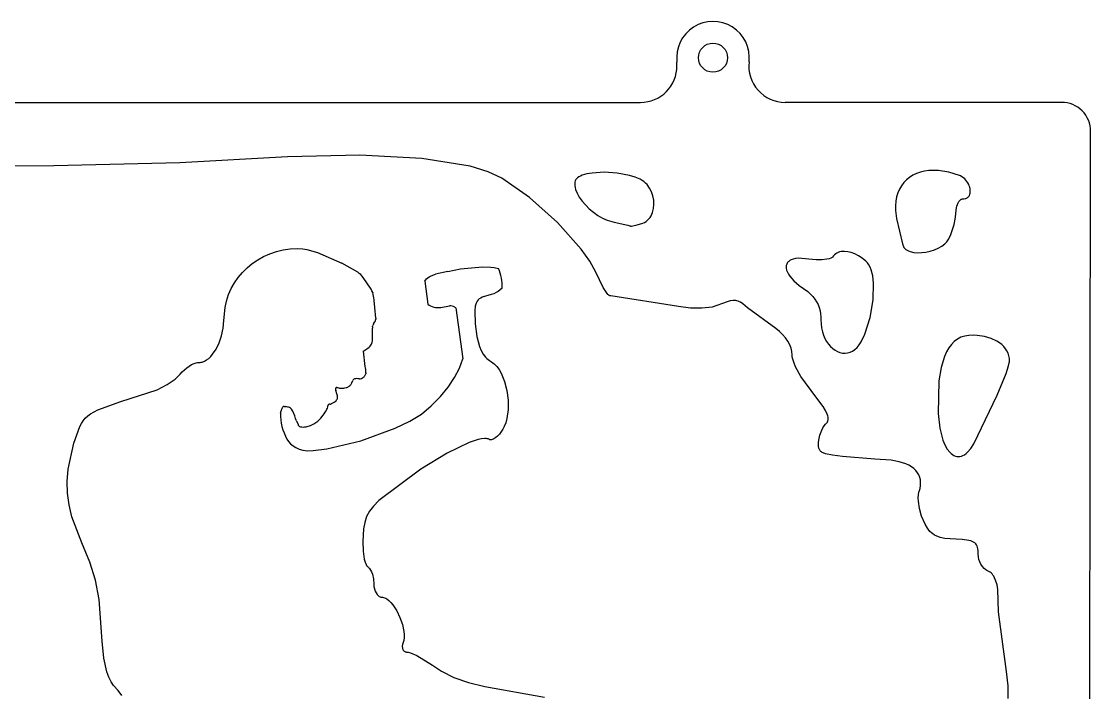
# Model space of a CAD drawing. Extents: x 0.2 to 26.6, y 0.1 to 23.9.
# Drawn here: x 13.34 to 26.59, y 15.56 to 23.88 of the extents above; entities that cross this region are included whole.
import ezdxf

# ---------------------------------------------------------------- set-up
doc = ezdxf.new("R2010")
doc.units = 0

msp = doc.modelspace()

# ---------------------------------------------------------------- linework, layer by layer
at = {"layer": 'Default', "color": 7, "linetype": 'CONTINUOUS'}
for p, q in [((21.460496, 23.328008), (21.460177, 23.374518)), ((5.807371, 22.874917), (21.010507, 22.874917)), ((26.227355, 22.874917), (22.80098, 22.874917)), ((26.563876, 0.504948), (26.587355, 22.514533)), ((18.622042, 20.779095), (18.467713, 20.744969)), ((18.333758, 20.656522), (18.371405, 20.374166)), ((18.533174, 20.33387), (18.643078, 20.354526)), ((18.717926, 20.329197), (18.806436, 19.695463))]:
    msp.add_line(p, q, dxfattribs=at)
msp.add_circle((21.906944, 23.42836), 0.18, dxfattribs=at)
for centre, radius, start, end in [((21.906944, 23.42836), 0.45, 353.400061, 546.871751), ((21.010507, 23.324917), 0.45, 270, 360.393581), ((22.80098, 23.324917), 0.45, 173.400061, 270), ((21.906944, 23.42836), 0.45, 353.400061, 360), ((21.906944, 23.42836), 0.45, 353.400061, 360), ((26.227355, 22.514917), 0.36, 359.938879, 450), ((18.80791, 20.60545), 0.486184, 356.123991, 385.556619), ((17.404229, 20.594745), 0.2, 33.760225, 60.061037), ((17.502511, 20.447712), 0.2, 6.849582, 33.760225), ((18.496232, 20.530429), 0.2, 231.381225, 280.644049), ((17.158271, 19.004945), 0.611615, 178.178894, 209.730737)]:
    msp.add_arc(centre, radius, start, end, dxfattribs=at)
at = {"layer": 'flat face', "color": 7, "linetype": 'CONTINUOUS'}
for p, q in [((17.668785, 20.558856), (17.570503, 20.705888)), ((17.695252, 20.519259), (17.693887, 20.521301)), ((17.695281, 20.519216), (17.695252, 20.519259)), ((17.726049, 20.233799), (17.719659, 20.300025)), ((17.701288, 20.127992), (17.716738, 20.153155)), ((17.727828, 20.212026), (17.726049, 20.233799)), ((17.727525, 20.200481), (17.726955, 20.187514)), ((17.727525, 20.200481), (17.727828, 20.212026)), ((17.687615, 19.976166), (17.685837, 20.076806)), ((17.688083, 20.094327), (17.688344, 20.095804)), ((17.688344, 20.095804), (17.691985, 20.107863)), ((17.577289, 19.792945), (17.577304, 19.792955)), ((17.5773, 19.792845), (17.577289, 19.792945)), ((17.598041, 19.602156), (17.5773, 19.792845)), ((17.577304, 19.792955), (17.577999, 19.793442)), ((17.577999, 19.793442), (17.629586, 19.829511)), ((17.629586, 19.829511), (17.645424, 19.841993)), ((17.604394, 19.522321), (17.603367, 19.511171)), ((17.43211, 19.399749), (17.443575, 19.428336)), ((17.527333, 19.448769), (17.505429, 19.449787)), ((17.527333, 19.448769), (17.535305, 19.449544)), ((17.246802, 19.262267), (17.231304, 19.304803)), ((17.245222, 19.342384), (17.252083, 19.341551)), ((17.252083, 19.341551), (17.264074, 19.337547)), ((16.577342, 19.099845), (16.581208, 19.103088)), ((16.590921, 19.106005), (16.594637, 19.106311)), ((16.594637, 19.106311), (16.614284, 19.103266)), ((17.131568, 19.100005), (17.13427, 19.114446)), ((17.159238, 19.134397), (17.164939, 19.135515)), ((17.164939, 19.135515), (17.179574, 19.140837)), ((16.546965, 19.024382), (16.552947, 19.050436)), ((17.046788, 18.960439), (17.075427, 18.996995)), ((16.745687, 18.928872), (16.76556, 18.881011)), ((16.84415, 18.851317), (16.865085, 18.854693)), ((16.917036, 18.870806), (16.961338, 18.892081)), ((16.984014, 18.906548), (17.009455, 18.924164))]:
    msp.add_line(p, q, dxfattribs=at)
for centre, radius, start, end in [((10.366039, 19.590475), 7.387773, 5.511404, 6.849582), ((17.679747, 20.178438), 0.044806, 325.647074, 342.659908), ((17.6206, 20.196906), 0.106769, 342.659908, 354.953196), ((17.805691, 20.070347), 0.120028, 168.475553, 176.915338), ((17.798551, 20.070822), 0.11282, 149.553549, 160.833456), ((17.583665, 19.923171), 0.102491, 324.416329, 357.37431), ((17.307781, 19.957615), 0.380287, 354.092604, 362.796072), ((17.591779, 19.917366), 0.092515, 305.440784, 324.416329), ((17.559253, 19.512402), 0.043761, 313.235685, 331.457584), ((17.549019, 19.516179), 0.054578, 333.107781, 354.735727), ((16.986466, 19.513316), 0.617994, 0.834927, 8.265225), ((17.320493, 19.477846), 0.144634, 285.478691, 303.199433), ((17.341297, 19.432073), 0.095249, 307.809461, 317.769921), ((17.275113, 19.477892), 0.175369, 321.220572, 333.538522), ((17.478765, 19.412386), 0.038636, 129.182921, 155.617378), ((17.477061, 19.412135), 0.037783, 93.489091, 126.937828), ((17.489617, 19.206188), 0.244112, 86.286223, 93.489091), ((17.519224, 19.534054), 0.086027, 280.773346, 300.020152), ((17.499541, 19.568119), 0.12537, 300.020152, 315.675129), ((17.256672, 19.323456), 0.027722, 160.989222, 179.955768), ((17.303754, 19.32342), 0.074804, 179.955768, 194.411433), ((17.244757, 19.327562), 0.01512, 128.068839, 160.989222), ((17.244591, 19.326629), 0.015767, 87.708622, 125.505112), ((17.152747, 19.225763), 0.10089, 6.179661, 21.211882), ((17.178618, 19.225401), 0.075274, 337.282646, 368.574137), ((17.302173, 19.422983), 0.093546, 245.966448, 255.968495), ((17.3009, 19.439423), 0.109311, 258.705992, 272.720956), ((17.3027, 19.527028), 0.196822, 270.986784, 286.649742), ((16.697681, 19.015163), 0.147695, 150.785844, 159.630207), ((16.61747, 19.063329), 0.054255, 137.697756, 153.839608), ((16.591357, 19.086928), 0.019082, 91.310255, 122.132118), ((16.595209, 18.952306), 0.15216, 65.57882, 82.798281), ((16.620428, 19.016158), 0.083665, 43.232282, 63.224861), ((16.986819, 19.137396), 0.1495, 334.181283, 345.516073), ((17.156923, 19.110207), 0.023046, 151.353108, 169.399328), ((17.155137, 19.111807), 0.020718, 125.9743, 152.868793), ((17.162756, 19.098919), 0.035653, 95.66328, 123.716505), ((17.067789, 19.393607), 0.276385, 293.856804, 301.560832), ((17.13977, 19.269818), 0.133276, 303.047245, 315.80741), ((17.181818, 19.225857), 0.072518, 317.554177, 335.973574), ((16.67199, 19.013437), 0.12466, 154.770654, 162.734676), ((16.613627, 19.009764), 0.092999, 23.078106, 43.232282), ((9.40425, 16.087413), 7.87214, 21.158627, 22.077345), ((16.964928, 19.02031), 0.101417, 311.000435, 323.818676), ((16.776524, 19.231167), 0.37971, 321.923558, 335.264581), ((16.811539, 18.895356), 0.048165, 197.32689, 211.300276), ((16.799862, 18.889785), 0.035317, 213.420953, 241.156851), ((16.814398, 18.916179), 0.065449, 241.156851, 265.575053), ((16.825153, 18.992759), 0.142712, 263.641879, 277.649518), ((16.568109, 19.904031), 1.090552, 285.802174, 288.660137), ((16.887113, 19.033427), 0.15965, 297.705109, 307.369908), ((16.828289, 19.149701), 0.289289, 308.773589, 314.614031)]:
    msp.add_arc(centre, radius, start, end, dxfattribs=at)
at = {"layer": 'Layer 1', "color": 7, "linetype": 'CONTINUOUS'}
for p, q in [((16.632443, 22.198756), (15.299235, 22.125363)), ((17.530075, 22.218313), (16.632443, 22.198756)), ((18.296942, 22.179044), (17.530075, 22.218313)), ((18.895507, 22.083556), (18.296942, 22.179044)), ((13.736045, 22.087883), (11.918076, 22.07306)), ((15.299235, 22.125363), (13.736045, 22.087883)), ((19.119945, 22.015544), (18.895507, 22.083556)), ((19.290652, 21.934299), (19.119945, 22.015544)), ((20.407989, 21.998728), (20.342996, 21.987368)), ((20.557488, 22.00749), (20.407989, 21.998728)), ((20.718433, 21.997519), (20.557488, 22.00749)), ((24.477362, 22.009958), (24.42896, 21.992813)), ((24.528986, 22.02241), (24.477362, 22.009958)), ((24.583622, 22.030032), (24.528986, 22.02241)), ((24.7011, 22.030232), (24.583622, 22.030032)), ((24.828127, 22.00946), (24.7011, 22.030232)), ((24.963037, 21.966616), (24.828127, 22.00946)), ((19.631215, 21.695486), (19.290652, 21.934299)), ((20.195514, 21.883622), (20.193386, 21.863225)), ((20.200587, 21.902786), (20.195514, 21.883622)), ((20.204046, 21.911273), (20.200587, 21.902786)), ((20.208146, 21.918572), (20.204046, 21.911273)), ((20.213279, 21.925586), (20.208146, 21.918572)), ((20.21941, 21.932314), (20.213279, 21.925586)), ((20.226506, 21.938755), (20.21941, 21.932314)), ((20.243455, 21.950779), (20.226506, 21.938755)), ((20.263851, 21.961654), (20.243455, 21.950779)), ((20.287422, 21.971379), (20.263851, 21.961654)), ((20.342996, 21.987368), (20.287422, 21.971379)), ((20.873333, 21.968672), (20.718433, 21.997519)), ((20.943052, 21.947125), (20.873333, 21.968672)), ((21.004701, 21.920805), (20.943052, 21.947125)), ((21.029696, 21.906906), (21.004701, 21.920805)), ((21.051365, 21.891748), (21.029696, 21.906906)), ((21.071313, 21.874604), (21.051365, 21.891748)), ((21.089532, 21.855666), (21.071313, 21.874604)), ((24.271732, 21.880047), (24.242562, 21.841497)), ((24.305165, 21.914591), (24.271732, 21.880047)), ((24.342653, 21.944992), (24.305165, 21.914591)), ((24.383987, 21.971112), (24.342653, 21.944992)), ((24.42896, 21.992813), (24.383987, 21.971112)), ((24.973349, 21.962219), (24.963037, 21.966616)), ((24.99284, 21.951845), (24.973349, 21.962219)), ((25.010787, 21.939574), (24.99284, 21.951845)), ((25.027149, 21.925655), (25.010787, 21.939574)), ((25.041887, 21.910341), (25.027149, 21.925655)), ((25.054962, 21.893881), (25.041887, 21.910341)), ((25.066332, 21.876528), (25.054962, 21.893881)), ((25.075958, 21.858531), (25.066332, 21.876528)), ((20.193386, 21.863225), (20.19407, 21.841745)), ((20.19407, 21.841745), (20.197433, 21.819331)), ((20.197433, 21.819331), (20.203343, 21.796132)), ((20.203343, 21.796132), (20.222271, 21.747972)), ((20.222271, 21.747972), (20.249792, 21.698458)), ((21.120749, 21.813187), (21.089532, 21.855666)), ((21.144956, 21.765863), (21.120749, 21.813187)), ((21.16209, 21.715247), (21.144956, 21.765863)), ((24.197847, 21.752928), (24.182718, 21.703184)), ((24.217864, 21.799078), (24.197847, 21.752928)), ((24.242562, 21.841497), (24.217864, 21.799078)), ((25.083801, 21.840141), (25.075958, 21.858531)), ((25.089821, 21.82161), (25.083801, 21.840141)), ((25.085414, 21.721503), (25.091172, 21.735614)), ((25.093977, 21.803189), (25.089821, 21.82161)), ((25.091172, 21.735614), (25.094868, 21.751089)), ((25.09623, 21.785127), (25.093977, 21.803189)), ((25.094868, 21.751089), (25.096541, 21.767677)), ((25.096541, 21.767677), (25.09623, 21.785127)), ((19.978134, 21.383562), (19.631215, 21.695486)), ((20.249792, 21.698458), (20.284845, 21.64878)), ((20.284845, 21.64878), (20.373298, 21.553697)), ((21.17209, 21.662889), (21.16209, 21.715247)), ((21.170442, 21.559155), (21.174894, 21.610341)), ((21.174894, 21.610341), (21.17209, 21.662889)), ((24.172686, 21.649983), (24.16796, 21.593464)), ((24.182718, 21.703184), (24.172686, 21.649983)), ((24.930605, 21.589368), (24.937775, 21.61046)), ((24.937775, 21.61046), (24.946319, 21.629301)), ((24.946319, 21.629301), (24.95608, 21.645591)), ((24.95608, 21.645591), (24.966902, 21.659033)), ((24.966902, 21.659033), (24.972663, 21.664593)), ((24.972663, 21.664593), (24.97863, 21.669328)), ((24.97863, 21.669328), (24.984785, 21.673201)), ((24.984785, 21.673201), (24.991109, 21.676175)), ((24.991109, 21.676175), (24.99758, 21.678213)), ((24.99758, 21.678213), (25.004181, 21.679277)), ((25.004181, 21.679277), (25.015096, 21.679483)), ((25.015096, 21.679483), (25.032911, 21.681608)), ((25.032911, 21.681608), (25.04096, 21.683715)), ((25.04096, 21.683715), (25.048443, 21.686477)), ((25.048443, 21.686477), (25.055367, 21.689862)), ((25.055367, 21.689862), (25.061734, 21.693838)), ((25.061734, 21.693838), (25.067551, 21.698376)), ((25.067551, 21.698376), (25.072823, 21.703442)), ((25.072823, 21.703442), (25.077554, 21.709007)), ((25.077554, 21.709007), (25.08175, 21.715037)), ((25.08175, 21.715037), (25.085414, 21.721503)), ((20.373298, 21.553697), (20.479135, 21.472254)), ((20.479135, 21.472254), (20.535918, 21.439625)), ((21.139518, 21.467074), (21.150021, 21.488323)), ((21.150021, 21.488323), (21.15867, 21.510882)), ((21.15867, 21.510882), (21.170442, 21.559155)), ((24.16796, 21.593464), (24.168748, 21.533764)), ((24.168748, 21.533764), (24.181519, 21.433795)), ((24.910108, 21.426206), (24.917828, 21.488046)), ((24.917828, 21.488046), (24.921006, 21.541627)), ((24.921006, 21.541627), (24.930605, 21.589368)), ((20.272886, 21.056246), (19.978134, 21.383562)), ((20.535918, 21.439625), (20.593862, 21.413979)), ((20.593862, 21.413979), (20.651905, 21.396508)), ((20.651905, 21.396508), (20.683269, 21.390054)), ((20.683269, 21.390054), (20.852707, 21.351384)), ((20.852707, 21.351384), (20.874439, 21.345008)), ((20.874439, 21.345008), (20.880978, 21.34261)), ((20.880978, 21.34261), (20.883068, 21.341632)), ((20.883068, 21.341632), (20.884342, 21.340811)), ((20.884342, 21.340811), (20.884606, 21.340634)), ((20.884606, 21.340634), (20.885236, 21.340319)), ((20.885236, 21.340319), (20.886002, 21.340056)), ((20.886002, 21.340056), (20.88793, 21.339683)), ((20.88793, 21.339683), (20.89037, 21.339511)), ((20.89037, 21.339511), (20.89671, 21.339752)), ((20.89671, 21.339752), (20.914697, 21.342439)), ((20.914697, 21.342439), (20.967607, 21.355602)), ((20.967607, 21.355602), (21.037165, 21.377957)), ((21.037165, 21.377957), (21.058946, 21.387272)), ((21.058946, 21.387272), (21.078828, 21.39906)), ((21.078828, 21.39906), (21.096818, 21.413129)), ((21.096818, 21.413129), (21.112925, 21.429283)), ((21.112925, 21.429283), (21.127156, 21.44733)), ((21.127156, 21.44733), (21.139518, 21.467074)), ((24.181519, 21.433795), (24.254793, 21.121672)), ((24.850366, 21.226493), (24.895406, 21.358901)), ((24.895406, 21.358901), (24.910108, 21.426206)), ((24.822685, 21.170687), (24.850366, 21.226493)), ((24.254793, 21.121672), (24.267028, 21.089761)), ((24.267028, 21.089761), (24.27405, 21.077231)), ((24.27405, 21.077231), (24.285088, 21.063599)), ((24.699468, 21.066581), (24.743359, 21.091504)), ((24.743359, 21.091504), (24.781083, 21.120411)), ((24.781083, 21.120411), (24.804389, 21.144554)), ((24.804389, 21.144554), (24.822685, 21.170687)), ((16.264461, 20.922928), (16.337318, 20.963214)), ((16.337318, 20.963214), (16.414428, 20.997177)), ((16.414428, 20.997177), (16.495433, 21.024487)), ((16.495433, 21.024487), (16.579974, 21.044814)), ((16.579974, 21.044814), (16.667693, 21.057828)), ((16.667693, 21.057828), (16.758229, 21.063199)), ((16.758229, 21.063199), (16.821754, 21.06119)), ((16.821754, 21.06119), (16.874966, 21.051956)), ((16.874966, 21.051956), (17.00324, 21.014002)), ((17.00324, 21.014002), (17.305115, 20.882625)), ((20.382411, 20.904852), (20.272886, 21.056246)), ((22.928762, 20.938523), (22.899869, 20.931879)), ((22.961765, 20.942307), (22.928762, 20.938523)), ((23.184996, 20.924161), (22.961765, 20.942307)), ((23.36669, 20.942001), (23.345434, 20.935072)), ((23.375528, 20.946022), (23.36669, 20.942001)), ((23.383082, 20.950404), (23.375528, 20.946022)), ((23.389287, 20.955143), (23.383082, 20.950404)), ((23.40256, 20.971934), (23.389287, 20.955143)), ((23.414699, 20.985263), (23.40256, 20.971934)), ((23.428319, 20.996731), (23.414699, 20.985263)), ((23.443309, 21.006355), (23.428319, 20.996731)), ((23.459557, 21.014153), (23.443309, 21.006355)), ((23.476954, 21.020146), (23.459557, 21.014153)), ((23.495387, 21.02435), (23.476954, 21.020146)), ((23.514746, 21.026785), (23.495387, 21.02435)), ((23.534921, 21.027469), (23.514746, 21.026785)), ((23.57727, 21.023656), (23.534921, 21.027469)), ((23.621548, 21.01306), (23.57727, 21.023656)), ((23.666867, 20.995829), (23.621548, 21.01306)), ((23.712338, 20.972109), (23.666867, 20.995829)), ((23.757075, 20.942049), (23.712338, 20.972109)), ((23.800189, 20.905795), (23.757075, 20.942049)), ((24.285088, 21.063599), (24.298496, 21.0516)), ((24.298496, 21.0516), (24.314078, 21.041201)), ((24.314078, 21.041201), (24.331638, 21.032372)), ((24.331638, 21.032372), (24.350981, 21.02508)), ((24.350981, 21.02508), (24.394234, 21.014981)), ((24.394234, 21.014981), (24.442271, 21.010649)), ((24.442271, 21.010649), (24.493528, 21.011829)), ((24.493528, 21.011829), (24.546441, 21.018267)), ((24.546441, 21.018267), (24.599445, 21.029708)), ((24.599445, 21.029708), (24.650975, 21.045898)), ((24.650975, 21.045898), (24.699468, 21.066581)), ((16.074998, 20.767431), (16.132942, 20.824707)), ((16.132942, 20.824707), (16.196216, 20.876649)), ((16.196216, 20.876649), (16.264461, 20.922928)), ((17.504044, 20.768056), (17.305115, 20.882625)), ((18.622042, 20.779095), (18.779145, 20.811367)), ((18.779145, 20.811367), (19.049579, 20.835676)), ((19.049579, 20.835676), (19.155301, 20.832323)), ((19.155301, 20.832323), (19.196928, 20.827033)), ((19.196928, 20.827033), (19.246526, 20.815192)), ((20.456948, 20.771255), (20.382411, 20.904852)), ((22.814228, 20.841558), (22.813981, 20.830822)), ((22.813981, 20.830822), (22.814808, 20.819692)), ((22.815547, 20.851879), (22.814228, 20.841558)), ((22.814808, 20.819692), (22.819698, 20.796336)), ((22.817934, 20.861763), (22.815547, 20.851879)), ((22.821386, 20.871189), (22.817934, 20.861763)), ((22.8259, 20.880135), (22.821386, 20.871189)), ((22.831473, 20.888581), (22.8259, 20.880135)), ((22.838102, 20.896504), (22.831473, 20.888581)), ((22.845783, 20.903884), (22.838102, 20.896504)), ((22.854514, 20.910699), (22.845783, 20.903884)), ((22.864291, 20.916927), (22.854514, 20.910699)), ((22.875111, 20.922547), (22.864291, 20.916927)), ((22.899869, 20.931879), (22.875111, 20.922547)), ((23.257856, 20.923589), (23.184996, 20.924161)), ((23.319852, 20.929661), (23.257856, 20.923589)), ((23.345434, 20.935072), (23.319852, 20.929661)), ((23.820486, 20.885477), (23.800189, 20.905795)), ((23.838252, 20.861531), (23.820486, 20.885477)), ((23.853712, 20.832936), (23.838252, 20.861531)), ((23.866892, 20.800067), (23.853712, 20.832936)), ((15.976533, 20.6382), (16.022742, 20.705152)), ((16.022742, 20.705152), (16.074998, 20.767431)), ((18.343268, 20.671848), (18.35643, 20.687322)), ((18.35643, 20.687322), (18.372323, 20.701262)), ((18.372323, 20.701262), (18.391173, 20.713834)), ((18.391173, 20.713834), (18.413204, 20.7252)), ((18.413204, 20.7252), (18.467713, 20.744969)), ((20.547747, 20.578738), (20.456948, 20.771255)), ((22.819698, 20.796336), (22.828923, 20.771662)), ((22.828923, 20.771662), (22.842509, 20.74584)), ((22.842509, 20.74584), (22.86048, 20.719041)), ((22.86048, 20.719041), (22.909678, 20.663199)), ((23.886516, 20.723019), (23.866892, 20.800067)), ((23.89734, 20.633407), (23.886516, 20.723019)), ((15.903692, 20.491594), (15.93673, 20.566904)), ((15.93673, 20.566904), (15.976533, 20.6382)), ((18.333758, 20.656522), (18.343268, 20.671848)), ((19.269037, 20.549668), (19.245687, 20.532145)), ((19.292982, 20.572586), (19.269037, 20.549668)), ((20.587194, 20.516091), (20.547747, 20.578738)), ((22.909678, 20.663199), (22.976719, 20.605506)), ((22.976719, 20.605506), (23.081085, 20.530213)), ((23.893434, 20.428563), (23.89734, 20.633407)), ((15.859344, 20.330254), (15.877777, 20.412601)), ((15.877777, 20.412601), (15.903692, 20.491594)), ((18.98442, 20.409825), (18.974569, 20.392176)), ((18.996481, 20.425096), (18.98442, 20.409825)), ((19.010883, 20.438285), (18.996481, 20.425096)), ((19.027757, 20.449687), (19.010883, 20.438285)), ((19.047234, 20.459599), (19.027757, 20.449687)), ((19.156147, 20.49166), (19.047234, 20.459599)), ((19.189148, 20.502871), (19.156147, 20.49166)), ((19.219026, 20.516456), (19.189148, 20.502871)), ((19.245687, 20.532145), (19.219026, 20.516456)), ((20.604074, 20.495154), (20.587194, 20.516091)), ((20.611562, 20.487693), (20.604074, 20.495154)), ((20.618322, 20.482394), (20.611562, 20.487693)), ((20.621408, 20.480592), (20.618322, 20.482394)), ((20.624286, 20.479374), (20.621408, 20.480592)), ((20.627013, 20.478695), (20.624286, 20.479374)), ((20.642052, 20.475831), (20.627013, 20.478695)), ((21.479836, 20.343592), (20.642052, 20.475831)), ((22.120116, 20.414058), (22.081337, 20.402929)), ((22.155497, 20.419018), (22.120116, 20.414058)), ((22.172151, 20.419171), (22.155497, 20.419018)), ((22.18824, 20.417764), (22.172151, 20.419171)), ((22.20386, 20.414791), (22.18824, 20.417764)), ((22.219105, 20.410247), (22.20386, 20.414791)), ((22.234071, 20.404127), (22.219105, 20.410247)), ((23.081085, 20.530213), (23.143389, 20.469866)), ((23.143389, 20.469866), (23.168983, 20.43729)), ((23.168983, 20.43729), (23.190824, 20.403192)), ((23.856879, 20.209682), (23.893434, 20.428563)), ((15.845721, 20.172242), (15.859344, 20.330254)), ((18.656329, 20.352876), (18.643078, 20.354526)), ((18.674673, 20.348622), (18.656329, 20.352876)), ((18.69181, 20.342473), (18.674673, 20.348622)), ((18.717926, 20.329197), (18.69181, 20.342473)), ((18.960976, 20.34856), (18.954654, 20.291882)), ((18.954654, 20.291882), (18.959638, 20.12987)), ((18.966798, 20.371853), (18.960976, 20.34856)), ((18.974569, 20.392176), (18.966798, 20.371853)), ((21.629145, 20.325588), (21.479836, 20.343592)), ((21.770465, 20.323419), (21.629145, 20.325588)), ((21.895019, 20.336651), (21.770465, 20.323419)), ((22.081337, 20.402929), (21.895019, 20.336651)), ((22.248852, 20.396423), (22.234071, 20.404127)), ((22.27824, 20.376245), (22.248852, 20.396423)), ((22.333669, 20.326855), (22.27824, 20.376245)), ((22.684758, 20.071084), (22.333669, 20.326855)), ((23.190824, 20.403192), (23.208879, 20.367632)), ((23.208879, 20.367632), (23.223113, 20.330671)), ((23.223113, 20.330671), (23.233493, 20.292369)), ((23.233493, 20.292369), (23.239982, 20.252785)), ((15.835908, 20.074079), (15.845721, 20.172242)), ((23.239982, 20.252785), (23.242548, 20.21198)), ((23.242548, 20.21198), (23.242465, 20.180158)), ((23.242465, 20.180158), (23.252261, 20.078525)), ((23.789378, 20.000913), (23.856879, 20.209682)), ((15.815625, 19.980609), (15.835908, 20.074079)), ((18.959638, 20.12987), (18.978411, 19.973511)), ((22.729773, 20.034995), (22.684758, 20.071084)), ((22.770173, 19.996164), (22.729773, 20.034995)), ((23.252261, 20.078525), (23.263137, 20.031965)), ((23.263137, 20.031965), (23.277556, 19.988496)), ((15.749101, 19.817218), (15.786235, 19.8942)), ((15.786235, 19.8942), (15.815625, 19.980609)), ((18.978411, 19.973511), (19.011642, 19.850114)), ((22.805464, 19.955312), (22.770173, 19.996164)), ((22.835148, 19.913157), (22.805464, 19.955312)), ((22.858731, 19.870419), (22.835148, 19.913157)), ((23.277556, 19.988496), (23.295189, 19.948311)), ((23.295189, 19.948311), (23.315704, 19.911601)), ((23.315704, 19.911601), (23.338772, 19.878555)), ((23.338772, 19.878555), (23.364061, 19.849367)), ((23.720471, 19.86952), (23.744555, 19.907866)), ((23.744555, 19.907866), (23.789378, 20.000913)), ((24.897268, 19.911156), (24.86114, 19.875213)), ((24.937059, 19.940215), (24.897268, 19.911156)), ((24.980551, 19.962467), (24.937059, 19.940215)), ((25.027783, 19.977985), (24.980551, 19.962467)), ((25.078792, 19.986844), (25.027783, 19.977985)), ((25.133616, 19.98912), (25.078792, 19.986844)), ((25.18192, 19.986746), (25.133616, 19.98912)), ((25.272728, 19.973279), (25.18192, 19.986746)), ((25.354625, 19.94903), (25.272728, 19.973279)), ((25.426198, 19.915008), (25.354625, 19.94903)), ((25.457671, 19.894648), (25.426198, 19.915008)), ((25.486034, 19.872224), (25.457671, 19.894648)), ((15.681862, 19.724598), (15.705586, 19.75203)), ((15.705586, 19.75203), (15.749101, 19.817218)), ((19.011642, 19.850114), (19.033727, 19.798597)), ((19.033727, 19.798597), (19.059345, 19.754123)), ((19.059345, 19.754123), (19.088416, 19.716882)), ((22.875717, 19.827817), (22.858731, 19.870419)), ((22.885609, 19.78607), (22.875717, 19.827817)), ((22.888133, 19.746222), (22.885609, 19.78607)), ((22.889868, 19.726128), (22.888133, 19.746222)), ((23.364061, 19.849367), (23.391241, 19.824227)), ((23.391241, 19.824227), (23.419982, 19.803325)), ((23.419982, 19.803325), (23.449952, 19.786854)), ((23.449952, 19.786854), (23.480822, 19.775004)), ((23.480822, 19.775004), (23.512259, 19.767967)), ((23.512259, 19.767967), (23.543935, 19.765934)), ((23.543935, 19.765934), (23.575518, 19.769096)), ((23.575518, 19.769096), (23.606678, 19.777644)), ((23.606678, 19.777644), (23.637084, 19.791769)), ((23.637084, 19.791769), (23.666405, 19.811663)), ((23.666405, 19.811663), (23.694311, 19.837516)), ((23.694311, 19.837516), (23.720471, 19.86952)), ((24.799722, 19.782378), (24.774355, 19.725336)), ((24.828637, 19.832312), (24.799722, 19.782378)), ((24.86114, 19.875213), (24.828637, 19.832312)), ((25.511109, 19.847862), (25.486034, 19.872224)), ((25.53272, 19.821687), (25.511109, 19.847862)), ((25.55069, 19.793828), (25.53272, 19.821687)), ((25.564843, 19.764408), (25.55069, 19.793828)), ((25.575001, 19.733556), (25.564843, 19.764408)), ((15.384276, 19.586191), (15.445195, 19.624673)), ((15.445195, 19.624673), (15.474996, 19.637997)), ((15.474996, 19.637997), (15.503266, 19.646682)), ((15.503266, 19.646682), (15.516571, 19.649121)), ((15.516571, 19.649121), (15.529186, 19.650205)), ((15.529186, 19.650205), (15.550393, 19.650894)), ((15.550393, 19.650894), (15.564152, 19.652895)), ((15.564152, 19.652895), (15.577832, 19.656188)), ((15.577832, 19.656188), (15.604869, 19.666501)), ((15.604869, 19.666501), (15.631333, 19.681538)), ((15.631333, 19.681538), (15.657055, 19.701002)), ((15.657055, 19.701002), (15.681862, 19.724598)), ((18.765458, 19.582125), (18.806436, 19.695463)), ((19.088416, 19.716882), (19.10422, 19.701034)), ((19.10422, 19.701034), (19.120856, 19.687065)), ((19.120856, 19.687065), (19.138313, 19.675)), ((19.138313, 19.675), (19.163137, 19.660409)), ((19.163137, 19.660409), (19.196546, 19.63439)), ((19.196546, 19.63439), (19.227493, 19.601494)), ((22.893871, 19.703952), (22.889868, 19.726128)), ((22.908241, 19.654178), (22.893871, 19.703952)), ((22.930368, 19.598548), (22.908241, 19.654178)), ((24.774355, 19.725336), (24.734118, 19.589628)), ((25.570775, 19.610099), (25.57943, 19.64427)), ((25.58099, 19.701397), (25.575001, 19.733556)), ((25.57943, 19.64427), (25.581741, 19.657529)), ((25.582631, 19.668056), (25.58099, 19.701397)), ((25.581741, 19.657529), (25.582631, 19.668056)), ((15.276129, 19.476212), (15.30189, 19.506701)), ((15.30189, 19.506701), (15.327061, 19.535405)), ((15.327061, 19.535405), (15.384276, 19.586191)), ((18.704621, 19.463986), (18.765458, 19.582125)), ((19.227493, 19.601494), (19.255832, 19.562502)), ((19.255832, 19.562502), (19.281414, 19.518197)), ((19.281414, 19.518197), (19.323725, 19.416774)), ((22.994388, 19.476323), (22.930368, 19.598548)), ((24.734118, 19.589628), (24.707622, 19.424589)), ((25.430435, 19.247222), (25.538969, 19.514906)), ((25.538969, 19.514906), (25.570775, 19.610099)), ((15.017716, 19.313092), (15.141251, 19.377016)), ((15.141251, 19.377016), (15.240025, 19.443875)), ((15.240025, 19.443875), (15.276129, 19.476212)), ((18.625875, 19.346402), (18.704621, 19.463986)), ((19.323725, 19.416774), (19.353248, 19.30348)), ((23.182471, 19.22524), (22.994388, 19.476323)), ((24.707622, 19.424589), (24.695862, 19.018541)), ((14.568799, 19.164936), (15.017716, 19.313092)), ((18.414868, 19.113325), (18.529273, 19.229481)), ((18.529273, 19.229481), (18.625875, 19.346402)), ((19.353248, 19.30348), (19.36881, 19.184569)), ((23.272993, 19.105257), (23.182471, 19.22524)), ((25.138189, 18.643563), (25.430435, 19.247222)), ((14.284572, 19.062988), (14.568799, 19.164936)), ((18.29347, 19.009096), (18.414868, 19.113325)), ((19.36881, 19.184569), (19.369233, 19.066297)), ((23.30307, 19.054784), (23.272993, 19.105257)), ((14.10139, 18.92879), (14.127373, 18.959323)), ((14.127373, 18.959323), (14.157812, 18.98743)), ((14.157812, 18.98743), (14.193578, 19.013689)), ((14.193578, 19.013689), (14.284572, 19.062988)), ((18.150581, 18.922109), (18.29347, 19.009096)), ((19.353342, 18.954918), (19.338912, 18.903769)), ((19.369233, 19.066297), (19.353342, 18.954918)), ((23.32315, 19.010369), (23.30307, 19.054784)), ((23.329472, 18.990366), (23.32315, 19.010369)), ((23.33333, 18.971795), (23.329472, 18.990366)), ((23.334736, 18.954631), (23.33333, 18.971795)), ((23.333703, 18.938846), (23.334736, 18.954631)), ((24.695862, 19.018541), (24.717377, 18.836938)), ((13.986572, 18.64923), (14.059308, 18.858125)), ((14.059308, 18.858125), (14.078992, 18.895251)), ((14.078992, 18.895251), (14.10139, 18.92879)), ((17.540929, 18.680296), (17.968265, 18.835431)), ((17.968265, 18.835431), (18.150581, 18.922109)), ((19.302523, 18.824173), (19.259389, 18.763311)), ((19.319962, 18.856689), (19.302523, 18.824173)), ((19.338912, 18.903769), (19.319962, 18.856689)), ((23.254776, 18.811976), (23.269169, 18.839597)), ((23.269169, 18.839597), (23.284999, 18.864213)), ((23.284999, 18.864213), (23.301945, 18.885009)), ((23.301945, 18.885009), (23.320524, 18.905239)), ((23.320524, 18.905239), (23.324364, 18.911305)), ((23.324364, 18.911305), (23.327604, 18.917695)), ((23.327604, 18.917695), (23.330241, 18.924413)), ((23.330241, 18.924413), (23.332275, 18.931462)), ((23.332275, 18.931462), (23.333703, 18.938846)), ((24.717377, 18.836938), (24.756926, 18.688855)), ((16.627166, 18.70163), (16.647058, 18.671624)), ((18.994827, 18.693954), (18.887081, 18.657568)), ((19.039622, 18.703924), (18.994827, 18.693954)), ((19.077719, 18.708093), (19.039622, 18.703924)), ((19.094104, 18.707926), (19.077719, 18.708093)), ((19.108633, 18.70622), (19.094104, 18.707926)), ((19.121246, 18.702942), (19.108633, 18.70622)), ((19.126815, 18.700705), (19.121246, 18.702942)), ((19.131881, 18.698064), (19.126815, 18.700705)), ((19.133405, 18.697137), (19.131881, 18.698064)), ((19.136996, 18.695258), (19.133405, 18.697137)), ((19.140779, 18.693811), (19.136996, 18.695258)), ((19.144745, 18.692789), (19.140779, 18.693811)), ((19.148885, 18.692185), (19.144745, 18.692789)), ((19.153188, 18.691991), (19.148885, 18.692185)), ((19.162251, 18.692808), (19.153188, 18.691991)), ((19.171858, 18.69518), (19.162251, 18.692808)), ((19.181935, 18.699052), (19.171858, 18.69518)), ((19.192409, 18.704366), (19.181935, 18.699052)), ((19.214245, 18.719089), (19.192409, 18.704366)), ((19.23677, 18.738891), (19.214245, 18.719089)), ((19.259389, 18.763311), (19.23677, 18.738891)), ((23.215637, 18.65726), (23.218016, 18.687706)), ((23.218016, 18.687706), (23.231591, 18.750971)), ((23.231591, 18.750971), (23.254776, 18.811976)), ((24.756926, 18.688855), (24.782354, 18.628571)), ((13.916332, 18.326805), (13.986572, 18.64923)), ((16.647058, 18.671624), (16.672205, 18.643496)), ((16.672205, 18.643496), (16.702553, 18.617953)), ((16.702553, 18.617953), (16.738045, 18.595704)), ((16.738045, 18.595704), (16.778625, 18.577456)), ((16.778625, 18.577456), (16.824471, 18.564011)), ((16.824471, 18.564011), (16.881662, 18.557464)), ((16.881662, 18.557464), (16.951574, 18.558022)), ((16.951574, 18.558022), (17.122614, 18.57829)), ((17.122614, 18.57829), (17.540929, 18.680296)), ((18.887081, 18.657568), (18.612519, 18.525743)), ((23.216357, 18.609828), (23.215637, 18.65726)), ((23.219486, 18.589366), (23.216357, 18.609828)), ((23.222182, 18.580058), (23.219486, 18.589366)), ((23.225798, 18.571324), (23.222182, 18.580058)), ((23.230459, 18.563132), (23.225798, 18.571324)), ((23.23629, 18.555452), (23.230459, 18.563132)), ((23.243414, 18.548252), (23.23629, 18.555452)), ((24.782354, 18.628571), (24.810959, 18.578094)), ((24.810959, 18.578094), (24.842298, 18.5379)), ((25.062897, 18.539285), (25.100951, 18.584381)), ((25.100951, 18.584381), (25.138189, 18.643563)), ((18.612519, 18.525743), (18.285026, 18.32799)), ((23.251957, 18.541503), (23.243414, 18.548252)), ((23.262043, 18.535172), (23.251957, 18.541503)), ((23.273797, 18.529229), (23.262043, 18.535172)), ((23.302806, 18.518382), (23.273797, 18.529229)), ((23.386317, 18.499978), (23.302806, 18.518382)), ((23.510462, 18.484307), (23.386317, 18.499978)), ((23.912542, 18.453229), (23.510462, 18.484307)), ((24.116327, 18.438625), (23.912542, 18.453229)), ((24.214359, 18.421208), (24.116327, 18.438625)), ((24.298122, 18.393616), (24.214359, 18.421208)), ((24.842298, 18.5379), (24.858854, 18.521807)), ((24.858854, 18.521807), (24.875927, 18.508463)), ((24.875927, 18.508463), (24.893462, 18.497927)), ((24.893462, 18.497927), (24.911403, 18.490259)), ((24.911403, 18.490259), (24.929694, 18.485518)), ((24.929694, 18.485518), (24.948281, 18.483763)), ((24.948281, 18.483763), (24.967108, 18.485055)), ((24.967108, 18.485055), (24.986119, 18.489452)), ((24.986119, 18.489452), (25.005259, 18.497015)), ((25.005259, 18.497015), (25.024472, 18.507801)), ((25.024472, 18.507801), (25.043704, 18.521872)), ((25.043704, 18.521872), (25.062897, 18.539285)), ((13.904119, 18.177315), (13.916332, 18.326805)), ((18.285026, 18.32799), (17.764299, 17.939343)), ((24.334442, 18.376215), (24.298122, 18.393616)), ((24.366943, 18.356523), (24.334442, 18.376215)), ((24.395539, 18.334625), (24.366943, 18.356523)), ((24.420149, 18.310605), (24.395539, 18.334625)), ((24.440686, 18.284548), (24.420149, 18.310605)), ((13.907523, 18.031287), (13.904119, 18.177315)), ((24.457068, 18.256538), (24.440686, 18.284548)), ((24.469209, 18.226658), (24.457068, 18.256538)), ((24.477027, 18.194995), (24.469209, 18.226658)), ((24.480438, 18.161632), (24.477027, 18.194995)), ((24.479356, 18.126653), (24.480438, 18.161632)), ((13.926802, 17.885455), (13.907523, 18.031287)), ((24.454075, 18.011381), (24.460308, 18.042699)), ((24.460308, 18.042699), (24.46338, 18.052187)), ((24.46338, 18.052187), (24.473698, 18.090144)), ((24.473698, 18.090144), (24.479356, 18.126653)), ((17.764299, 17.939343), (17.697802, 17.871524)), ((24.451748, 17.974352), (24.454075, 18.011381)), ((24.453145, 17.932847), (24.451748, 17.974352)), ((24.466379, 17.841335), (24.453145, 17.932847)), ((13.962216, 17.736551), (13.926802, 17.885455)), ((17.648615, 17.806364), (17.613928, 17.739876)), ((17.697802, 17.871524), (17.648615, 17.806364)), ((24.492316, 17.74671), (24.466379, 17.841335)), ((14.082484, 17.416469), (13.962216, 17.736551)), ((17.590928, 17.668071), (17.576805, 17.586962)), ((17.613928, 17.739876), (17.590928, 17.668071)), ((24.534949, 17.64735), (24.492316, 17.74671)), ((24.56421, 17.597549), (24.534949, 17.64735)), ((17.576805, 17.586962), (17.566653, 17.431022)), ((24.596191, 17.556932), (24.56421, 17.597549)), ((24.613636, 17.539813), (24.596191, 17.556932)), ((24.632282, 17.524687), (24.613636, 17.539813)), ((24.652302, 17.51145), (24.632282, 17.524687)), ((24.673871, 17.500004), (24.652302, 17.51145)), ((24.722349, 17.482072), (24.673871, 17.500004)), ((14.183923, 17.177457), (14.082484, 17.416469)), ((17.566653, 17.431022), (17.570739, 17.312713)), ((24.779105, 17.470082), (24.722349, 17.482072)), ((24.845528, 17.463223), (24.779105, 17.470082)), ((24.995224, 17.457087), (24.845528, 17.463223)), ((25.054273, 17.450247), (24.995224, 17.457087)), ((25.101102, 17.439297), (25.054273, 17.450247)), ((25.120301, 17.432056), (25.101102, 17.439297)), ((25.136885, 17.423517), (25.120301, 17.432056)), ((25.151, 17.41359), (25.136885, 17.423517)), ((25.162794, 17.402185), (25.151, 17.41359)), ((25.172413, 17.389213), (25.162794, 17.402185)), ((25.180003, 17.374582), (25.172413, 17.389213)), ((25.185712, 17.358203), (25.180003, 17.374582)), ((17.570739, 17.312713), (17.58478, 17.213808)), ((25.189686, 17.339986), (25.185712, 17.358203)), ((25.192071, 17.319841), (25.189686, 17.339986)), ((25.192959, 17.277037), (25.192071, 17.319841)), ((25.195767, 17.243618), (25.192959, 17.277037)), ((25.202924, 17.210652), (25.195767, 17.243618)), ((14.253685, 16.950422), (14.183923, 17.177457)), ((17.58478, 17.213808), (17.595031, 17.174872)), ((17.595031, 17.174872), (17.607166, 17.144674)), ((17.607166, 17.144674), (17.613878, 17.133258)), ((17.613878, 17.133258), (17.617384, 17.128541)), ((17.617384, 17.128541), (17.620985, 17.124512)), ((17.620985, 17.124512), (17.62468, 17.121192)), ((17.62468, 17.121192), (17.628461, 17.118576)), ((17.628461, 17.118576), (17.635959, 17.112983)), ((17.635959, 17.112983), (17.643232, 17.106059)), ((17.643232, 17.106059), (17.650247, 17.097895)), ((17.650247, 17.097895), (17.663372, 17.078213)), ((25.213995, 17.178901), (25.202924, 17.210652)), ((25.228545, 17.149128), (25.213995, 17.178901)), ((25.246139, 17.122095), (25.228545, 17.149128)), ((25.266344, 17.098564), (25.246139, 17.122095)), ((25.288725, 17.079298), (25.266344, 17.098564)), ((17.663372, 17.078213), (17.675075, 17.054666)), ((17.675075, 17.054666), (17.685099, 17.027984)), ((17.685099, 17.027984), (17.699068, 16.968132)), ((17.699068, 16.968132), (17.703221, 16.904495)), ((25.300596, 17.071502), (25.288725, 17.079298)), ((25.326347, 17.059278), (25.300596, 17.071502)), ((25.340392, 17.051492), (25.326347, 17.059278)), ((25.353581, 17.041688), (25.340392, 17.051492)), ((25.365906, 17.02989), (25.353581, 17.041688)), ((25.377358, 17.016124), (25.365906, 17.02989)), ((25.38793, 17.000413), (25.377358, 17.016124)), ((25.397613, 16.982782), (25.38793, 17.000413)), ((25.414281, 16.941857), (25.397613, 16.982782)), ((14.300028, 16.713044), (14.253685, 16.950422)), ((17.703221, 16.904495), (17.704885, 16.873494)), ((17.704885, 16.873494), (17.71026, 16.844364)), ((17.71026, 16.844364), (17.718981, 16.817676)), ((25.427297, 16.893546), (25.414281, 16.941857)), ((25.436596, 16.838043), (25.427297, 16.893546)), ((25.446403, 16.559603), (25.436596, 16.838043)), ((14.334663, 16.198187), (14.300028, 16.713044)), ((17.718981, 16.817676), (17.730686, 16.794001)), ((17.730686, 16.794001), (17.745011, 16.773908)), ((17.745011, 16.773908), (17.753043, 16.765383)), ((17.753043, 16.765383), (17.761595, 16.757968)), ((17.761595, 16.757968), (17.770619, 16.751734)), ((17.770619, 16.751734), (17.780072, 16.746752)), ((17.780072, 16.746752), (17.789908, 16.743094)), ((17.789908, 16.743094), (17.800081, 16.74083)), ((17.800081, 16.74083), (17.812456, 16.739899)), ((17.812456, 16.739899), (17.82492, 16.738058)), ((17.82492, 16.738058), (17.837562, 16.734284)), ((17.837562, 16.734284), (17.850336, 16.728676)), ((17.850336, 16.728676), (17.863198, 16.72133)), ((17.863198, 16.72133), (17.889005, 16.701818)), ((17.889005, 16.701818), (17.91462, 16.676529)), ((17.91462, 16.676529), (17.939683, 16.646243)), ((17.939683, 16.646243), (17.986707, 16.573804)), ((17.986707, 16.573804), (18.027186, 16.490745)), ((18.027186, 16.490745), (18.05823, 16.403312)), ((25.544923, 15.820037), (25.446403, 16.559603)), ((18.05823, 16.403312), (18.076949, 16.31775)), ((18.076949, 16.31775), (18.080784, 16.277622)), ((14.356591, 15.983745), (14.334663, 16.198187)), ((18.066942, 16.179605), (18.059635, 16.157)), ((18.075598, 16.206576), (18.066942, 16.179605)), ((18.080454, 16.240304), (18.075598, 16.206576)), ((18.080784, 16.277622), (18.080454, 16.240304)), ((18.056294, 16.135771), (18.056058, 16.125802)), ((18.056058, 16.125802), (18.056748, 16.116333)), ((18.059635, 16.157), (18.056294, 16.135771)), ((18.056748, 16.116333), (18.058345, 16.107417)), ((18.058345, 16.107417), (18.060825, 16.099104)), ((18.060825, 16.099104), (18.064169, 16.091448)), ((18.064169, 16.091448), (18.068353, 16.084499)), ((18.068353, 16.084499), (18.073357, 16.078311)), ((18.073357, 16.078311), (18.07916, 16.072935)), ((18.07916, 16.072935), (18.08574, 16.068424)), ((18.08574, 16.068424), (18.093074, 16.064828)), ((18.093074, 16.064828), (18.101143, 16.062201)), ((18.101143, 16.062201), (18.109924, 16.060595)), ((18.109924, 16.060595), (18.130547, 16.058677)), ((18.130547, 16.058677), (18.158724, 16.050994)), ((18.158724, 16.050994), (18.234468, 16.017961)), ((14.393387, 15.816625), (14.356591, 15.983745)), ((18.234468, 16.017961), (18.429194, 15.899795)), ((14.417617, 15.749649), (14.393387, 15.816625)), ((18.429194, 15.899795), (18.541952, 15.822818)), ((18.541952, 15.822818), (18.695021, 15.748021)), ((25.563511, 15.644182), (25.544923, 15.820037)), ((14.445869, 15.693108), (14.417617, 15.749649)), ((14.478247, 15.646539), (14.445869, 15.693108)), ((14.534297, 15.58294), (14.478247, 15.646539)), ((18.695021, 15.748021), (18.878419, 15.683648)), ((18.878419, 15.683648), (19.081092, 15.633483)), ((25.564937, 15.485493), (25.563511, 15.644182)), ((14.581354, 15.523785), (14.534297, 15.58294)), ((19.081092, 15.633483), (19.819314, 15.504018))]:
    msp.add_line(p, q, dxfattribs=at)

doc.saveas('drawing.dxf')
